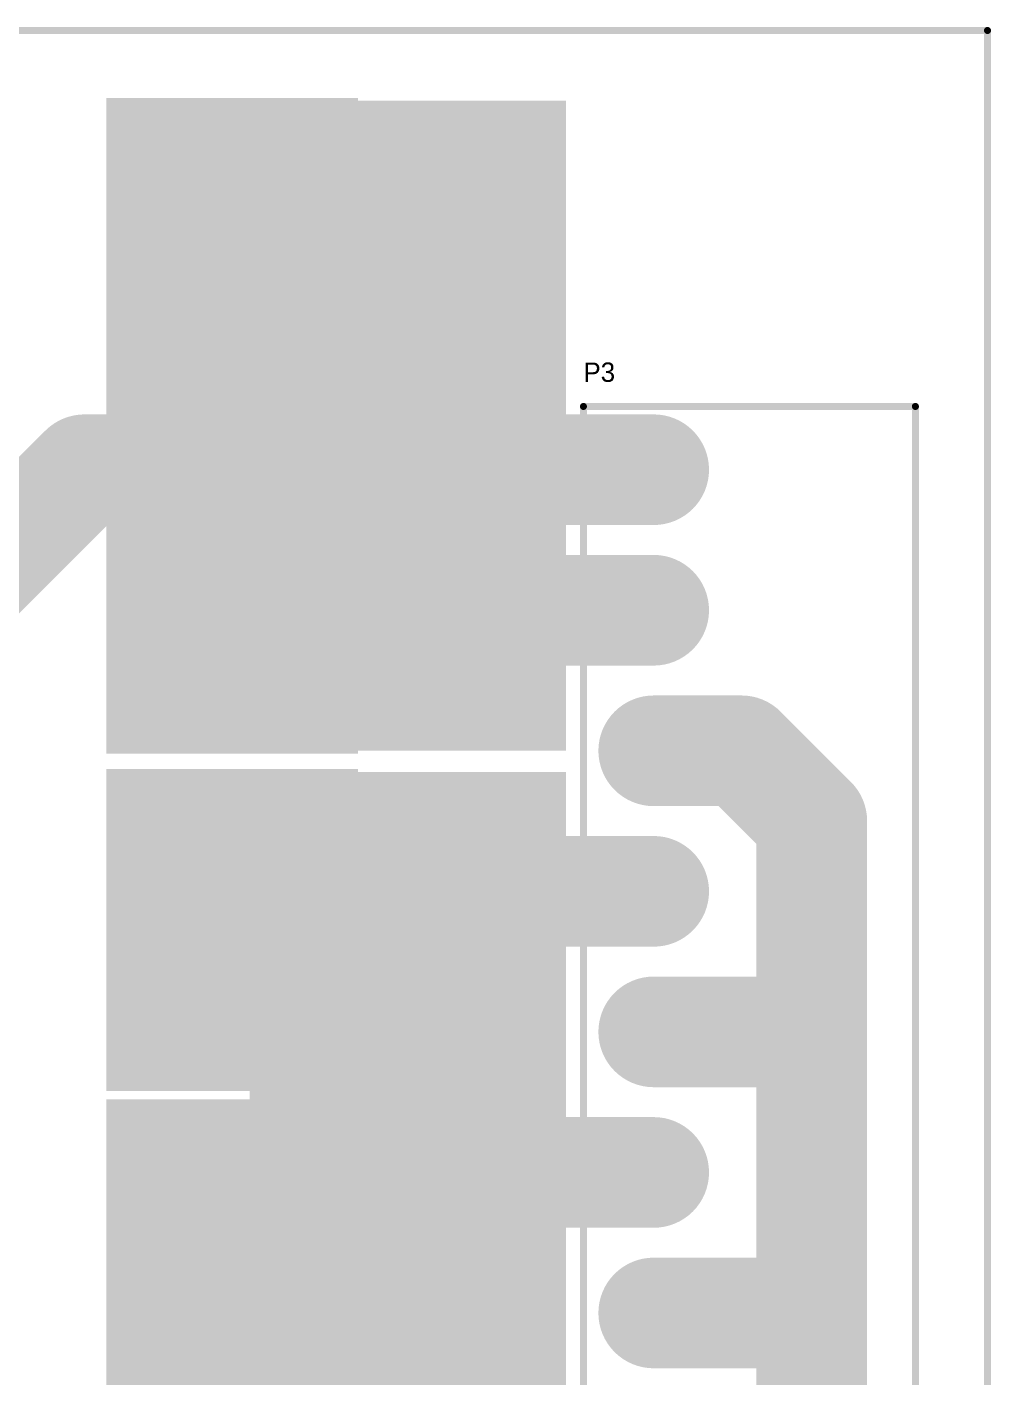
# Model space of a CAD drawing. Header units: millimetres. Extents: x 37 to 246, y 26 to 184.
# Drawn here: x 211.03 to 245.87, y 134.85 to 183.64 of the extents above; entities that cross this region are included whole.
import ezdxf

# ---------------------------------------------------------------- set-up
doc = ezdxf.new("R2010")
doc.units = ezdxf.units.MM
for name, color, linetype in [('BottomLayer', 5, 'Continuous'), ('BottomSolder', 6, 'Continuous'), ('KeepOutLayer', 6, 'Continuous'), ('PadHoleLayer', 156, 'Continuous'), ('TopLayer', 1, 'Continuous'), ('TopOverlay', 2, 'Continuous'), ('TopPaste', 8, 'Continuous'), ('TopSolder', 216, 'Continuous')]:
    doc.layers.add(name, color=color, linetype=linetype)

msp = doc.modelspace()

# ---------------------------------------------------------------- linework, layer by layer
at = {"layer": 'BottomLayer', "const_width": 4}
for points in [[(207.137, 161.671), (213.106, 167.64)], [(213.106, 167.64), (233.68, 167.64)], [(227.33, 139.954), (229.616, 142.24)], [(229.616, 142.24), (233.68, 142.24)], [(227.33, 127), (227.33, 139.954)]]:
    msp.add_lwpolyline(points, dxfattribs=at)
at = {"layer": 'BottomLayer'}
for points, const_width in [([(212.106, 167.64, 1), (214.106, 167.64, 1)], 2), ([(212.106, 167.64, 1), (214.106, 167.64, 1)], 2), ([(232.68, 167.64, 1), (234.68, 167.64, 1)], 2), ([(233.045, 167.64, 1), (234.315, 167.64, 1)], 1.27), ([(233.045, 162.56, 1), (234.315, 162.56, 1)], 1.27), ([(233.045, 157.48, 1), (234.315, 157.48, 1)], 1.27), ([(233.045, 152.4, 1), (234.315, 152.4, 1)], 1.27), ([(233.045, 147.32, 1), (234.315, 147.32, 1)], 1.27), ([(228.616, 142.24, 1), (230.616, 142.24, 1)], 2), ([(228.616, 142.24, 1), (230.616, 142.24, 1)], 2), ([(232.68, 142.24, 1), (234.68, 142.24, 1)], 2), ([(233.045, 142.24, 1), (234.315, 142.24, 1)], 1.27), ([(226.33, 139.954, 1), (228.33, 139.954, 1)], 2), ([(226.33, 139.954, 1), (228.33, 139.954, 1)], 2), ([(233.045, 137.16, 1), (234.315, 137.16, 1)], 1.27)]:
    msp.add_lwpolyline(points, format="xyb", close=True, dxfattribs=dict(at, const_width=const_width))
at = {"layer": 'BottomSolder', "const_width": 1.372}
for points in [[(232.994, 167.64, 1), (234.366, 167.64, 1)], [(232.994, 162.56, 1), (234.366, 162.56, 1)], [(232.994, 157.48, 1), (234.366, 157.48, 1)], [(232.994, 152.4, 1), (234.366, 152.4, 1)], [(232.994, 147.32, 1), (234.366, 147.32, 1)], [(232.994, 142.24, 1), (234.366, 142.24, 1)], [(232.994, 137.16, 1), (234.366, 137.16, 1)]]:
    msp.add_lwpolyline(points, format="xyb", close=True, dxfattribs=at)
at = {"layer": 'KeepOutLayer', "const_width": 0.254}
for points in [[(37.465, 183.515), (245.745, 183.515)], [(245.745, 26.035), (245.745, 183.515)]]:
    msp.add_lwpolyline(points, dxfattribs=at)
at = {"layer": 'KeepOutLayer', "const_width": 0.127}
msp.add_lwpolyline([(245.681, 183.515, 1), (245.809, 183.515, 1)], format="xyb", close=True, dxfattribs=at)
msp.add_lwpolyline([(245.681, 183.515, 1), (245.809, 183.515, 1)], format="xyb", close=True, dxfattribs=at)
at = {"layer": 'PadHoleLayer', "const_width": 0.8}
for points in [[(233.28, 167.64, 1), (234.08, 167.64, 1)], [(233.28, 162.56, 1), (234.08, 162.56, 1)], [(233.28, 157.48, 1), (234.08, 157.48, 1)], [(233.28, 152.4, 1), (234.08, 152.4, 1)], [(233.28, 147.32, 1), (234.08, 147.32, 1)], [(233.28, 142.24, 1), (234.08, 142.24, 1)], [(233.28, 137.16, 1), (234.08, 137.16, 1)]]:
    msp.add_lwpolyline(points, format="xyb", close=True, dxfattribs=at)
at = {"layer": 'TopLayer'}
for points, const_width in [([(233.045, 167.64, 1), (234.315, 167.64, 1)], 1.27), ([(226.076, 162.56, 1), (228.076, 162.56, 1)], 2), ([(226.076, 162.56, 1), (228.076, 162.56, 1)], 2), ([(232.68, 162.56, 1), (234.68, 162.56, 1)], 2), ([(225.949, 162.433, 1), (227.949, 162.433, 1)], 2), ([(233.045, 162.56, 1), (234.315, 162.56, 1)], 1.27), ([(232.68, 157.48, 1), (234.68, 157.48, 1)], 2), ([(235.855, 157.48, 1), (237.855, 157.48, 1)], 2), ([(235.855, 157.48, 1), (237.855, 157.48, 1)], 2), ([(233.045, 157.48, 1), (234.315, 157.48, 1)], 1.27), ([(238.395, 154.94, 1), (240.395, 154.94, 1)], 2), ([(238.395, 154.94, 1), (240.395, 154.94, 1)], 2), ([(226.838, 152.4, 1), (228.838, 152.4, 1)], 2), ([(226.838, 152.4, 1), (228.838, 152.4, 1)], 2), ([(232.68, 152.4, 1), (234.68, 152.4, 1)], 2), ([(226.584, 152.146, 1), (228.584, 152.146, 1)], 2), ([(233.045, 152.4, 1), (234.315, 152.4, 1)], 1.27), ([(232.68, 147.32, 1), (234.68, 147.32, 1)], 2), ([(238.395, 147.32, 1), (240.395, 147.32, 1)], 2), ([(238.395, 147.32, 1), (240.395, 147.32, 1)], 2), ([(238.395, 147.32, 1), (240.395, 147.32, 1)], 2), ([(233.045, 147.32, 1), (234.315, 147.32, 1)], 1.27), ([(233.045, 142.24, 1), (234.315, 142.24, 1)], 1.27), ([(232.68, 137.16, 1), (234.68, 137.16, 1)], 2), ([(238.268, 137.16, 1), (240.268, 137.16, 1)], 2), ([(238.268, 137.16, 1), (240.268, 137.16, 1)], 2), ([(238.395, 137.033, 1), (240.395, 137.033, 1)], 2), ([(238.395, 137.033, 1), (240.395, 137.033, 1)], 2), ([(238.395, 137.033, 1), (240.395, 137.033, 1)], 2), ([(233.045, 137.16, 1), (234.315, 137.16, 1)], 1.27), ([(238.395, 133.35, 1), (240.395, 133.35, 1)], 2), ([(238.395, 133.35, 1), (240.395, 133.35, 1)], 2)]:
    msp.add_lwpolyline(points, format="xyb", close=True, dxfattribs=dict(at, const_width=const_width))
at = {"layer": 'TopLayer', "const_width": 4}
for points in [[(226.949, 162.433), (227.076, 162.56)], [(227.076, 162.56), (233.68, 162.56)], [(233.68, 157.48), (236.855, 157.48)], [(236.855, 157.48), (239.395, 154.94)], [(239.395, 147.32), (239.395, 154.94)], [(227.584, 152.146), (227.838, 152.4)], [(227.838, 152.4), (233.68, 152.4)], [(233.68, 147.32), (239.395, 147.32)], [(239.395, 137.033), (239.395, 147.32)], [(233.68, 137.16), (239.268, 137.16)], [(239.268, 137.16), (239.395, 137.033)], [(239.395, 133.35), (239.395, 137.033)], [(238.125, 132.08), (239.395, 133.35)]]:
    msp.add_lwpolyline(points, dxfattribs=at)
at = {"layer": 'TopLayer'}
for points in [[(213.995, 180.975), (213.995, 169.545), (222.885, 180.975), (222.885, 169.545)], [(219.075, 157.48), (230.505, 157.48), (219.075, 180.975), (230.505, 180.975)], [(213.995, 168.91), (213.995, 157.48), (222.885, 168.91), (222.885, 157.48)], [(213.995, 156.718), (213.995, 145.288), (222.885, 156.718), (222.885, 145.288)], [(219.075, 133.35), (230.505, 133.35), (219.075, 156.718), (230.505, 156.718)], [(213.995, 144.78), (213.995, 133.35), (222.885, 144.78), (222.885, 133.35)]]:
    msp.add_solid(points, dxfattribs=at)
at = {"layer": 'TopOverlay', "const_width": 0.254}
for points in [[(231.14, 169.926), (243.14, 169.926)], [(231.14, 129.794), (231.14, 169.926)], [(243.14, 129.794), (243.14, 169.926)]]:
    msp.add_lwpolyline(points, dxfattribs=at)
at = {"layer": 'TopOverlay', "const_width": 0.127}
for points in [[(231.077, 169.926, 1), (231.203, 169.926, 1)], [(231.077, 169.926, 1), (231.203, 169.926, 1)], [(243.076, 169.926, 1), (243.203, 169.926, 1)], [(243.076, 169.926, 1), (243.203, 169.926, 1)]]:
    msp.add_lwpolyline(points, format="xyb", close=True, dxfattribs=at)
at = {"layer": 'TopPaste'}
for points in [[(213.995, 180.975), (213.995, 169.545), (222.885, 180.975), (222.885, 169.545)], [(213.995, 168.91), (213.995, 157.48), (222.885, 168.91), (222.885, 157.48)], [(213.995, 156.718), (213.995, 145.288), (222.885, 156.718), (222.885, 145.288)], [(213.995, 144.78), (213.995, 133.35), (222.885, 144.78), (222.885, 133.35)]]:
    msp.add_solid(points, dxfattribs=at)
at = {"layer": 'TopSolder', "const_width": 1.372}
for points in [[(232.994, 167.64, 1), (234.366, 167.64, 1)], [(232.994, 162.56, 1), (234.366, 162.56, 1)], [(232.994, 157.48, 1), (234.366, 157.48, 1)], [(232.994, 152.4, 1), (234.366, 152.4, 1)], [(232.994, 147.32, 1), (234.366, 147.32, 1)], [(232.994, 142.24, 1), (234.366, 142.24, 1)], [(232.994, 137.16, 1), (234.366, 137.16, 1)]]:
    msp.add_lwpolyline(points, format="xyb", close=True, dxfattribs=at)
at = {"layer": 'TopSolder'}
for points in [[(213.893, 181.077), (213.893, 169.443), (222.987, 181.077), (222.987, 169.443)], [(213.893, 169.012), (213.893, 157.378), (222.987, 169.012), (222.987, 157.378)], [(213.893, 156.82), (213.893, 145.186), (222.987, 156.82), (222.987, 145.186)], [(213.893, 144.882), (213.893, 133.248), (222.987, 144.882), (222.987, 133.248)]]:
    msp.add_solid(points, dxfattribs=at)

# ---------------------------------------------------------------- texts
at = {"layer": 'TopOverlay'}
msp.add_text('P3', height=0.7, dxfattribs=at).set_placement((231.14, 170.815))

doc.saveas('drawing.dxf')
